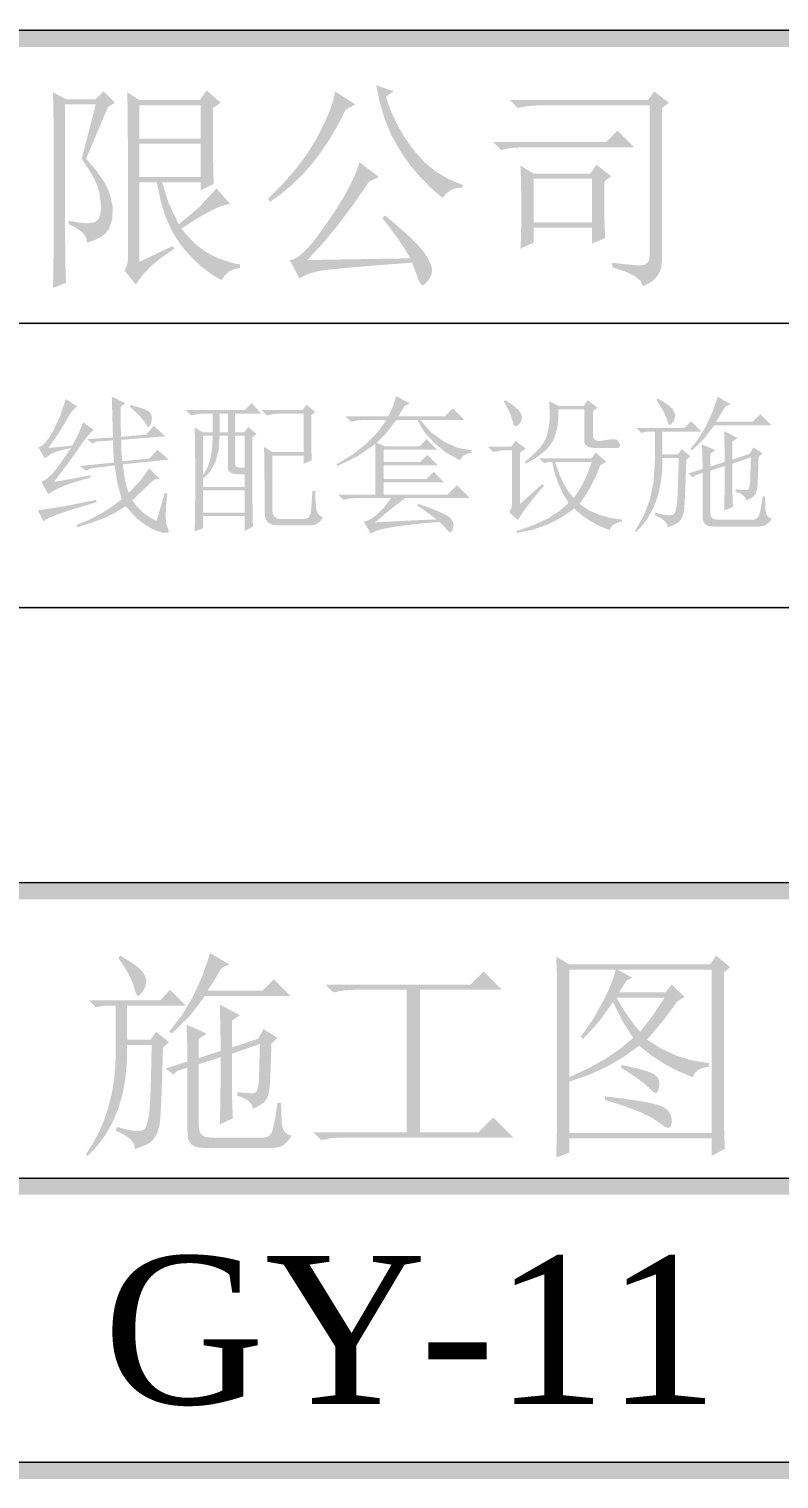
# Model space of a CAD drawing. Header units: millimetres. Extents: x 0 to 169, y 13 to 258.
# Drawn here: x 135.16 to 149.36, y 230.67 to 258.11 of the extents above; entities that cross this region are included whole.
import ezdxf

# ---------------------------------------------------------------- set-up
doc = ezdxf.new("R2010")
doc.units = ezdxf.units.MM

msp = doc.modelspace()

# ---------------------------------------------------------------- hatches: boundary and pattern name
h = msp.add_hatch(color=0)
h.dxf.hatch_style = 2
h.paths.add_polyline_path([(0, 257.767226), (168.994667, 257.767226), (168.994667, 258.105892), (0, 258.105892)])
h = msp.add_hatch(color=0)
h.dxf.hatch_style = 2
h.paths.add_polyline_path([(0.338667, 257.767226), (168.994667, 257.767226), (168.994667, 258.105892), (0.338667, 258.105892)])
h = msp.add_hatch(color=0)
h.paths.add_polyline_path([(140.427825, 253.734314), (142.379127, 253.767387), (142.277841, 253.938953), (142.155885, 254.122921), (142.013258, 254.319291), (141.84996, 254.528064), (141.899569, 254.577674), (142.175608, 254.347197), (142.392218, 254.15186), (142.549917, 253.991663), (142.649222, 253.866606), (142.711148, 253.76532), (142.75602, 253.676437), (142.783323, 253.599956), (142.792538, 253.535877), (142.772557, 253.440103), (142.715368, 253.348464), (142.652667, 253.278873), (142.610637, 253.254757), (142.57343, 253.283696), (142.527955, 253.370512), (142.465943, 253.548279), (142.4122, 253.684705), (142.03677, 253.6568), (141.704233, 253.630961), (141.414586, 253.60719), (141.167831, 253.585486), (140.963968, 253.565849), (140.802996, 253.548279), (140.684915, 253.532776), (140.609726, 253.51934), (140.419556, 253.461463), (140.278997, 253.387049), (140.097095, 253.734314), (140.167375, 253.74775), (140.245924, 253.788058), (140.33274, 253.855237), (140.427825, 253.949288), (140.535398, 254.075379), (140.660024, 254.238676), (140.80222, 254.439181), (140.962503, 254.676892), (141.11848, 254.925973), (141.247068, 255.160584), (141.347751, 255.380725), (141.420012, 255.586398), (141.783814, 255.305278), (141.601913, 255.222595), (141.299089, 254.782312), (141.002467, 254.387504), (140.712045, 254.038172)])
h.paths.add_polyline_path([(140.956991, 256.925851), (141.33733, 256.677804), (141.155429, 256.578585), (141.013835, 256.29824), (140.861907, 256.035983), (140.699643, 255.791811), (140.527043, 255.565727), (140.344109, 255.357729), (140.150839, 255.167818), (139.947234, 254.995994), (139.733293, 254.842257), (139.683684, 254.891866), (139.970058, 255.179273), (140.217674, 255.463063), (140.42705, 255.743752), (140.598701, 256.021858), (140.736075, 256.286355), (140.841925, 256.525531), (140.915736, 256.738868)])
h.paths.add_polyline_path([(142.064934, 256.925851), (141.916106, 256.826632), (142.004042, 256.571436), (142.119367, 256.318825), (142.262596, 256.069314), (142.434248, 255.82342), (142.6326, 255.599058), (142.855239, 255.413454), (143.101649, 255.26609), (143.371314, 255.15645), (143.371314, 255.10684), (143.248324, 255.094438), (143.143938, 255.057231), (143.058155, 254.995219), (142.990976, 254.908403), (142.766786, 255.100639), (142.557583, 255.313546), (142.363882, 255.547123), (142.186201, 255.801372), (142.031086, 256.077324), (141.904393, 256.376013), (141.805604, 256.697441), (141.734205, 257.041606)])
h = msp.add_hatch(color=0)
h.paths.add_polyline_path([(137.252825, 255.933663), (137.252825, 255.305278), (138.410377, 255.305278), (138.410377, 255.933663)])
h.paths.add_polyline_path([(136.971705, 253.535877), (137.021314, 253.643364), (137.037851, 253.767387), (137.037786, 254.120725), (137.037592, 254.453133), (137.037269, 254.764613), (137.036817, 255.055164), (137.036236, 255.324786), (137.035525, 255.573478), (137.034686, 255.801242), (137.033717, 256.008077), (137.032618, 256.193983), (137.031391, 256.35896), (137.030035, 256.503008), (137.028549, 256.626127), (137.026934, 256.728318), (137.02519, 256.809579), (137.023317, 256.869911), (137.021314, 256.909314), (137.252825, 256.760486), (138.39384, 256.760486), (138.526132, 256.942387), (138.790715, 256.710877), (138.641887, 256.611658), (138.642921, 256.137268), (138.646021, 255.73936), (138.651189, 255.417932), (138.658424, 255.172986), (138.410377, 255.057231), (138.410377, 255.206059), (137.682773, 255.206059), (137.802662, 254.817452), (137.996965, 254.412309), (138.389706, 254.738904), (138.708033, 255.090304), (138.972616, 254.792648), (138.907504, 254.785413), (138.827922, 254.763709), (138.733871, 254.727535), (138.625351, 254.676892), (138.502361, 254.61178), (138.364901, 254.532198), (138.212973, 254.438147), (138.046575, 254.329627), (138.196522, 254.154013), (138.349054, 254.007855), (138.504686, 253.891669), (138.663936, 253.805972), (138.815778, 253.743874), (138.948501, 253.697796), (139.061586, 253.667221), (139.154517, 253.651632), (139.154517, 253.585486), (139.045997, 253.564816), (138.951946, 253.51934), (138.872364, 253.44906), (138.807252, 253.353976), (138.610967, 253.468697), (138.419334, 253.614425), (138.232868, 253.791158), (138.052087, 253.998898), (137.889737, 254.241777), (137.757876, 254.52393), (137.655987, 254.845358), (137.583554, 255.206059), (137.252825, 255.206059), (137.252825, 253.701241), (137.88121, 253.998898), (137.914283, 253.949288), (137.67037, 253.78289), (137.467799, 253.614425), (137.306568, 253.443893), (137.186679, 253.271293)])
h.paths.add_polyline_path([(136.161418, 255.652543), (136.426002, 256.677804), (135.847226, 256.677804), (135.847226, 254.098116), (135.85136, 253.676437), (135.863762, 253.304366), (135.615715, 253.205148), (135.619591, 253.325306), (135.62295, 253.479119), (135.625792, 253.66665), (135.628118, 253.887965), (135.629926, 254.143129), (135.631218, 254.432204), (135.631993, 254.755258), (135.632252, 255.112352), (135.631993, 255.467876), (135.631218, 255.786127), (135.629926, 256.067042), (135.628118, 256.310557), (135.625792, 256.516606), (135.62295, 256.685125), (135.619591, 256.816049), (135.615715, 256.909314), (135.863762, 256.777023), (136.426002, 256.777023), (136.57483, 256.925851), (136.789804, 256.710877), (136.657512, 256.628194), (136.244101, 255.652543), (136.447361, 255.413454), (136.596878, 255.195035), (136.696097, 254.979372), (136.745707, 254.743038), (136.740883, 254.512217), (136.674049, 254.318602), (136.611003, 254.237901), (136.521086, 254.169085), (136.404298, 254.111638), (136.260637, 254.065043), (136.245134, 254.161162), (136.182089, 254.251079), (136.071501, 254.334794), (135.913372, 254.412309), (135.913372, 254.478455), (136.124211, 254.441248), (136.260637, 254.428845), (136.397063, 254.446071), (136.475611, 254.500503), (136.512818, 254.590765), (136.52522, 254.709965), (136.516952, 254.846391), (136.492148, 255.024158), (136.459075, 255.137846), (136.392929, 255.280473), (136.29371, 255.452039)])
h.paths.add_polyline_path([(137.252825, 256.661267), (137.252825, 256.032882), (138.410377, 256.032882), (138.410377, 256.661267)])
h = msp.add_hatch(color=0)
h.paths.add_polyline_path([(144.264283, 256.760486), (146.877043, 256.760486), (146.992799, 256.925851), (147.273918, 256.710877), (147.141627, 256.611658), (147.141627, 253.750851), (147.12509, 253.576184), (147.058944, 253.432524), (146.943189, 253.319869), (146.777825, 253.23822), (146.741651, 253.335372), (146.633131, 253.42839), (146.452263, 253.517273), (146.199049, 253.602023), (146.199049, 253.684705), (146.382069, 253.663001), (146.534601, 253.647498), (146.65716, 253.638196), (146.750264, 253.635095), (146.819424, 253.647498), (146.869464, 253.684705), (146.899867, 253.746717), (146.910116, 253.833533), (146.910116, 256.661267), (144.809986, 256.661267), (144.60328, 256.648865), (144.413111, 256.611658)])
h.paths.add_polyline_path([(143.95009, 255.966736), (146.083293, 255.966736), (146.298267, 256.18171), (146.61246, 255.867517), (144.479257, 255.867517), (144.268417, 255.855115), (144.098918, 255.817908)])
h.paths.add_polyline_path([(144.710767, 255.272205), (144.710767, 254.445382), (145.81871, 254.445382), (145.81871, 255.272205)])
h.paths.add_polyline_path([(146.05022, 254.528064), (146.066757, 254.147726), (145.81871, 254.048507), (145.81871, 254.346163), (144.710767, 254.346163), (144.710767, 254.065043), (144.46272, 253.949288), (144.469955, 254.076412), (144.475123, 254.24281), (144.478223, 254.448483), (144.479257, 254.693429), (144.478223, 254.943543), (144.475123, 255.164718), (144.469955, 255.356954), (144.46272, 255.520252), (144.710767, 255.371424), (145.785637, 255.371424), (145.901392, 255.536788), (146.182512, 255.321814), (146.05022, 255.222595)])
h = msp.add_hatch(color=0)
h.dxf.hatch_style = 2
h.paths.add_polyline_path([(82.736972, 252.517892), (168.656, 252.517892), (168.656, 252.560226), (82.736972, 252.560226)])
h = msp.add_hatch(color=0)
h.paths.add_polyline_path([(136.906522, 250.334198), (136.911345, 250.152986), (136.928571, 249.926299), (137.446713, 249.98142), (137.590029, 250.146785), (137.810515, 249.959372), (136.939595, 249.871177), (136.958371, 249.707707), (136.982314, 249.563875), (137.012459, 249.438645), (137.049838, 249.330986), (137.265501, 249.554228), (137.435689, 249.794007), (137.634126, 249.595569), (137.534908, 249.584545), (137.115984, 249.18767), (137.219337, 249.058393), (137.330958, 248.951337), (137.450847, 248.865984), (137.579005, 248.801819), (137.733345, 249.330986), (137.777442, 249.319962), (137.757461, 249.087762), (137.749881, 248.901038), (137.75815, 248.75221), (137.799491, 248.636455), (137.810515, 248.603382), (137.781576, 248.575132), (137.69476, 248.575821), (137.559023, 248.617162), (137.386079, 248.708113), (137.190398, 248.85763), (136.994717, 249.077427), (136.793523, 248.954782), (136.592329, 248.856941), (136.360819, 248.770814), (136.079699, 248.680552), (136.068675, 248.724649), (136.298204, 248.81982), (136.515848, 248.932044), (136.722123, 249.061838), (136.917546, 249.209719), (136.834864, 249.517021), (136.785255, 249.849128), (136.333258, 249.794007), (136.245064, 249.74991), (136.123796, 249.838104), (136.77423, 249.90425), (136.761139, 250.084773), (136.752182, 250.323174), (136.432477, 250.301125), (136.366331, 250.257028), (136.267112, 250.345222), (136.752182, 250.378295), (136.730133, 251.149997), (136.983692, 251.028729), (136.895498, 250.951559), (136.896876, 250.695244), (136.906522, 250.389319), (137.380567, 250.433417), (137.523883, 250.598781), (137.744369, 250.400344)])
h.paths.add_polyline_path([(137.071887, 250.962583), (137.082911, 250.995656), (137.23372, 250.952248), (137.346805, 250.912974), (137.42165, 250.877834), (137.457737, 250.846828), (137.482542, 250.788262), (137.49081, 250.742097), (137.468762, 250.631854), (137.444646, 250.589824), (137.424664, 250.576733), (137.395726, 250.598092), (137.358519, 250.664927), (137.246209, 250.797219)])
h.paths.add_polyline_path([(135.859213, 251.105899), (136.079699, 250.962583), (136.034138, 250.935884), (135.98806, 250.889547), (135.940948, 250.824607), (135.892286, 250.742097), (135.832341, 250.632543), (135.751726, 250.502319), (135.65044, 250.351423), (135.528484, 250.179858), (135.98048, 250.223955), (136.097614, 250.442374), (136.189942, 250.664927), (136.38838, 250.521611), (136.340837, 250.483284), (136.280893, 250.417569), (136.208546, 250.323949), (136.123796, 250.201906), (135.908133, 249.895982), (135.638727, 249.540448), (135.737773, 249.554745), (135.885396, 249.580411), (136.08056, 249.616412), (136.322234, 249.661715), (136.322234, 249.617618), (136.057651, 249.542515), (135.859213, 249.479814), (135.693849, 249.404711), (135.528484, 249.308938), (135.396192, 249.540448), (135.45717, 249.567406), (135.52435, 249.615551), (135.59773, 249.6854), (135.677312, 249.77747), (135.958432, 250.179858), (135.704873, 250.119224), (135.577404, 250.064791), (135.462338, 249.98142), (135.341071, 250.190882), (135.402049, 250.21672), (135.469228, 250.277698), (135.542609, 250.373817), (135.622191, 250.505075), (135.759305, 250.799286)])
h.paths.add_polyline_path([(135.330046, 249.000257), (135.607032, 249.040909), (135.82614, 249.077427), (135.932507, 249.09715), (136.069364, 249.123591), (136.236193, 249.157267), (136.432477, 249.198694), (136.443501, 249.154597), (136.212077, 249.085179), (136.014242, 249.025062), (135.850514, 248.973213), (135.721409, 248.928599), (135.617023, 248.889239), (135.535374, 248.853496), (135.476463, 248.820854), (135.440289, 248.790795)])
h = msp.add_hatch(color=0)
h.paths.add_polyline_path([(140.503533, 250.797219), (140.503705, 250.527382), (140.504911, 250.296302), (140.508183, 250.103463), (140.514557, 249.948347), (140.360217, 249.882201), (140.360217, 250.036542), (139.764904, 250.036542), (139.764904, 249.022306), (139.775412, 248.936437), (139.807623, 248.876923), (139.862573, 248.843247), (139.941293, 248.834892), (140.382265, 248.834892), (140.451856, 248.861075), (140.492508, 248.945135), (140.500776, 249.011367), (140.509045, 249.102921), (140.517313, 249.220312), (140.525581, 249.364059), (140.580703, 249.364059), (140.585526, 249.158731), (140.602751, 249.011281), (140.642714, 248.912752), (140.724019, 248.867965), (140.677424, 248.796566), (140.619977, 248.747387), (140.551161, 248.719912), (140.47046, 248.713625), (139.897196, 248.713625), (139.771191, 248.72396), (139.682911, 248.771503), (139.632871, 248.856252), (139.621588, 248.978208), (139.62134, 249.208944), (139.620641, 249.417458), (139.619553, 249.603752), (139.618143, 249.767824), (139.616474, 249.909676), (139.614612, 250.029307), (139.61262, 250.126717), (139.610564, 250.201906), (139.764904, 250.102688), (140.360217, 250.102688), (140.360217, 250.830292), (139.930269, 250.830292), (139.789709, 250.822023), (139.665685, 250.797219), (139.566467, 250.896437), (140.338168, 250.896437), (140.415338, 250.995656), (140.580703, 250.863365)])
h.paths.add_polyline_path([(139.390078, 250.378295), (139.390099, 250.057126), (139.39025, 249.76748), (139.390659, 249.509356), (139.391456, 249.282755), (139.392769, 249.087676), (139.394729, 248.92412), (139.397463, 248.792087), (139.401102, 248.691576), (139.246762, 248.614406), (139.246762, 248.890014), (138.453012, 248.890014), (138.453012, 248.658503), (138.298671, 248.603382), (138.302719, 248.793723), (138.306251, 249.018171), (138.308748, 249.277759), (138.309696, 249.573521), (138.308748, 249.871177), (138.306251, 250.13576), (138.302719, 250.367271), (138.298671, 250.565708), (138.453012, 250.477514), (138.640425, 250.477514), (138.640425, 250.830292), (138.497109, 250.830292), (138.356549, 250.822023), (138.232526, 250.797219), (138.133307, 250.896437), (139.246762, 250.896437), (139.379053, 251.028729), (139.555442, 250.830292), (139.059349, 250.830292), (139.059349, 250.477514), (139.235737, 250.477514), (139.312908, 250.576733), (139.467248, 250.444441)])
h.paths.add_polyline_path([(138.772717, 250.830292), (138.772717, 250.477514), (138.927057, 250.477514), (138.927057, 250.830292)])
h.paths.add_polyline_path([(139.059349, 250.411368), (139.059349, 249.90425), (139.077263, 249.829836), (139.136519, 249.805031), (139.246762, 249.805031), (139.246762, 250.411368)])
h.paths.add_polyline_path([(138.772717, 250.411368), (138.752218, 250.140497), (138.691412, 249.914585), (138.591332, 249.733115), (138.453012, 249.595569), (138.453012, 249.441229), (139.246762, 249.441229), (139.246762, 249.683764), (139.092421, 249.683764), (139.013873, 249.694099), (138.96013, 249.725105), (138.931191, 249.776781), (138.927057, 249.849128), (138.927057, 250.411368)])
h.paths.add_polyline_path([(138.453012, 250.411368), (138.453012, 249.661715), (138.533455, 249.789701), (138.592194, 249.957993), (138.628195, 250.16556), (138.640425, 250.411368)])
h.paths.add_polyline_path([(138.453012, 249.375083), (138.453012, 248.95616), (139.246762, 248.95616), (139.246762, 249.375083)])
h = msp.add_hatch(color=0)
h.dxf.hatch_style = 2
h.paths.add_polyline_path([(141.157053, 250.77517), (141.961828, 250.77517), (142.043132, 250.947425), (142.116168, 251.161021), (142.369727, 251.017705), (142.270508, 250.973608), (142.149241, 250.77517), (143.031185, 250.77517), (143.185526, 250.92951), (143.406012, 250.709024), (142.568164, 250.709024), (142.766602, 250.478203), (143.014649, 250.301125), (143.278543, 250.181236), (143.538303, 250.13576), (143.538303, 250.091663), (143.456568, 250.070045), (143.39292, 250.038609), (143.346842, 249.99787), (143.317817, 249.948347), (143.053234, 250.091663), (142.821724, 250.284589), (142.632243, 250.496806), (142.513043, 250.709024), (142.116168, 250.709024), (141.922554, 250.456843), (141.741342, 250.279076), (141.895682, 250.212931), (142.55714, 250.212931), (142.689432, 250.345222), (142.887869, 250.146785), (141.873633, 250.146785), (141.873633, 249.915274), (142.568164, 249.915274), (142.700456, 250.047566), (142.898894, 249.849128), (141.873633, 249.849128), (141.873633, 249.595569), (142.689432, 249.595569), (142.821724, 249.727861), (143.020161, 249.529424), (141.873633, 249.529424), (141.873633, 249.297913), (143.086307, 249.297913), (143.262696, 249.474302), (143.50523, 249.231767), (142.281533, 249.231767), (141.994901, 249.011281), (141.708269, 248.768747), (141.930983, 248.782193), (142.131929, 248.793637), (142.311042, 248.803144), (142.468257, 248.810777), (142.603509, 248.816601), (142.716734, 248.820681), (142.807868, 248.823082), (142.876845, 248.823868), (142.823102, 248.86831), (142.744553, 248.927221), (142.6412, 249.000601), (142.513043, 249.088451), (142.535092, 249.121524), (142.717165, 249.057618), (142.867199, 248.998879), (142.986227, 248.946341), (143.075283, 248.901038), (143.135313, 248.854443), (143.17519, 248.805265), (143.19543, 248.752985), (143.19655, 248.697089), (143.171056, 248.610272), (143.141428, 248.581333), (143.097331, 248.603382), (143.022917, 248.687442), (142.931967, 248.779771), (142.669536, 248.758153), (142.436562, 248.734985), (142.23356, 248.710783), (142.061046, 248.686064), (141.913252, 248.660054), (141.792329, 248.630943), (141.698278, 248.597698), (141.631099, 248.559285), (141.498807, 248.779771), (141.613873, 248.823179), (141.741342, 248.912062), (141.875011, 249.045043), (142.016949, 249.231767), (141.377539, 249.231767), (141.23698, 249.223499), (141.112956, 249.198694), (141.013737, 249.297913), (141.719293, 249.297913), (141.719293, 250.257028), (141.383741, 250.024828), (141.002713, 249.838104), (140.980664, 249.871177), (141.286589, 250.053767), (141.542904, 250.257028), (141.754433, 250.472691), (141.928755, 250.709024), (141.520855, 250.709024), (141.380296, 250.700756), (141.256272, 250.675951)])
h = msp.add_hatch(color=0)
h.paths.add_polyline_path([(144.147727, 251.061802), (144.1808, 251.083851), (144.329628, 250.979809), (144.428847, 250.896437), (144.478456, 250.817889), (144.494993, 250.747609), (144.477767, 250.681464), (144.439871, 250.631854), (144.399219, 250.597403), (144.379237, 250.587757), (144.337896, 250.61394), (144.313092, 250.698), (144.255214, 250.863365)])
h.paths.add_polyline_path([(144.456408, 249.121524), (144.875331, 249.496351), (144.908404, 249.463278), (144.745796, 249.274487), (144.61626, 249.1105), (144.506017, 248.957538), (144.41231, 248.812844), (144.246946, 248.967184), (144.29311, 249.038153), (144.302067, 249.121524), (144.302067, 250.13576), (144.158751, 250.13576), (144.060222, 250.127492), (143.949289, 250.102688), (143.850071, 250.201906), (144.291043, 250.201906), (144.368213, 250.312149), (144.566651, 250.168833), (144.456408, 250.091663)])
h.paths.add_polyline_path([(145.117866, 249.915274), (145.196242, 249.689879), (145.281852, 249.501174), (145.373664, 249.348642), (145.470644, 249.231767), (145.569776, 249.373447), (145.660124, 249.534247), (145.74117, 249.714684), (145.812397, 249.915274)])
h.paths.add_polyline_path([(144.82021, 249.98142), (145.801373, 249.98142), (145.889567, 250.091663), (146.088005, 249.915274), (145.977762, 249.860153), (145.890945, 249.647074), (145.795861, 249.453632), (145.692508, 249.278793), (145.580887, 249.121524), (145.749266, 249.006803), (145.939866, 248.918953), (146.15217, 248.857975), (146.385661, 248.823868), (146.385661, 248.790795), (146.287476, 248.761856), (146.216162, 248.724649), (146.171721, 248.679174), (146.154151, 248.625431), (145.966134, 248.700017), (145.791038, 248.792173), (145.629376, 248.902933), (145.481668, 249.03333), (145.239822, 248.864865), (144.977306, 248.731539), (144.694119, 248.633354), (144.390262, 248.570309), (144.379237, 248.603382), (144.704799, 248.717242), (144.978684, 248.844539), (145.200893, 248.986304), (145.371425, 249.143573), (145.265058, 249.319187), (145.177811, 249.506686), (145.110201, 249.705554), (145.062744, 249.915274), (145.007623, 249.915274), (144.908404, 249.893226)])
h.paths.add_polyline_path([(145.834446, 250.422392), (145.841767, 250.372611), (145.864074, 250.338332), (145.901883, 250.318523), (145.955713, 250.312149), (146.187224, 250.345222), (146.269906, 250.344533), (146.319515, 250.306637), (146.34432, 250.251516), (146.352588, 250.212931), (146.325027, 250.18537), (146.294883, 250.182183), (146.236833, 250.180547), (146.149844, 250.179944), (146.032883, 250.179858), (145.856494, 250.179858), (145.76985, 250.190365), (145.709044, 250.222577), (145.67511, 250.277526), (145.669081, 250.356247), (145.669081, 250.907462), (145.184012, 250.907462), (145.179964, 250.727542), (145.159896, 250.567775), (145.124325, 250.427646), (145.073769, 250.306637), (144.995307, 250.19381), (144.884288, 250.086151), (144.741231, 249.982626), (144.566651, 249.882201), (144.544602, 249.915274), (144.700665, 250.047566), (144.821588, 250.171589), (144.907371, 250.287345), (144.958013, 250.394832), (145.0028, 250.584312), (145.018647, 250.753122), (145.007623, 251.061802), (145.184012, 250.973608), (145.658057, 250.973608), (145.735227, 251.083851), (145.92264, 250.940535), (145.834446, 250.874389)])
h = msp.add_hatch(color=0)
h.paths.add_polyline_path([(148.196734, 251.149997), (148.439269, 251.006681), (148.34005, 250.962583), (148.282258, 250.864312), (148.233252, 250.784127), (148.193547, 250.721513), (148.163661, 250.675951), (148.858192, 250.675951), (149.001508, 250.819267), (149.21097, 250.609806), (148.130588, 250.609806), (147.935596, 250.352112), (147.711664, 250.13576), (147.678592, 250.157809), (147.837841, 250.362448), (147.976937, 250.596025), (148.096396, 250.858541)])
h.paths.add_polyline_path([(148.053418, 249.82708), (148.329026, 249.915274), (148.32558, 250.180547), (148.318001, 250.499563), (148.57156, 250.367271), (148.472342, 250.301125), (148.472342, 249.959372), (148.803071, 250.069615), (148.869217, 250.190882), (149.045605, 250.080639), (148.968435, 250.003469), (148.961028, 249.766791), (148.954655, 249.585923), (148.948281, 249.460866), (148.940875, 249.39162), (148.91607, 249.317895), (148.874729, 249.26484), (148.814095, 249.222121), (148.736925, 249.18767), (148.718321, 249.238313), (148.679047, 249.282755), (148.619103, 249.320995), (148.538487, 249.353035), (148.538487, 249.397132), (148.679736, 249.381285), (148.758974, 249.386108), (148.777663, 249.400491), (148.792735, 249.435028), (148.804707, 249.489202), (148.814095, 249.562497), (148.815473, 249.754044), (148.825119, 250.003469), (148.472342, 249.882201), (148.472342, 249.408156), (148.483366, 249.066403), (148.318001, 248.989233), (148.322049, 249.160626), (148.32558, 249.359925), (148.328078, 249.586095), (148.329026, 249.838104), (148.053418, 249.74991), (148.053418, 248.967184), (148.061686, 248.902933), (148.086491, 248.858319), (148.127832, 248.832309), (148.18571, 248.823868), (148.880241, 248.823868), (148.950521, 248.854185), (148.995996, 248.950648), (149.020801, 249.091207), (149.045605, 249.26484), (149.089703, 249.26484), (149.100727, 249.000257), (149.111148, 248.940485), (149.134489, 248.894148), (149.171265, 248.862281), (149.221994, 248.845917), (149.176347, 248.779943), (149.121398, 248.731539), (149.056113, 248.701739), (148.97946, 248.691576), (148.119564, 248.691576), (148.022498, 248.701826), (147.954888, 248.740497), (147.917251, 248.807073), (147.910102, 248.901038), (147.910102, 249.705813), (147.77781, 249.661715), (147.733713, 249.617618), (147.634494, 249.694788), (147.910102, 249.782983), (147.906657, 250.002091), (147.899078, 250.246003), (148.152637, 250.13576), (148.053418, 250.069615)])
h.paths.add_polyline_path([(146.653331, 248.592358), (146.631283, 248.614406), (146.794494, 248.893631), (146.911713, 249.202829), (146.982424, 249.543032), (147.006109, 249.915274), (147.006109, 250.488538), (146.873817, 250.488538), (146.75255, 250.46649), (146.664355, 250.554684), (147.568349, 250.554684), (147.689616, 250.686976), (147.888053, 250.488538), (147.149425, 250.488538), (147.149425, 250.05859), (147.447081, 250.05859), (147.513227, 250.157809), (147.678592, 250.025517), (147.601421, 249.959372), (147.595231, 249.755788), (147.589105, 249.575071), (147.583109, 249.41735), (147.577306, 249.282755), (147.571761, 249.171414), (147.56654, 249.083456), (147.561706, 249.019011), (147.557324, 248.978208), (147.524251, 248.870032), (147.474642, 248.790795), (147.386447, 248.731539), (147.248644, 248.680552), (147.236327, 248.740755), (147.191455, 248.798374), (147.114543, 248.85496), (147.006109, 248.912062), (147.017133, 248.95616), (147.161827, 248.918953), (147.26518, 248.90655), (147.332704, 248.909995), (147.375423, 248.934111), (147.400228, 248.996123), (147.425033, 249.116012), (147.433301, 249.2266), (147.441569, 249.409534), (147.449837, 249.664816), (147.458105, 249.992444), (147.149425, 249.992444), (147.145291, 249.76973), (147.12462, 249.560516), (147.087413, 249.364866), (147.03367, 249.182847), (146.96339, 249.014522), (146.876573, 248.859955), (146.77322, 248.719213)])
h.paths.add_polyline_path([(147.06123, 251.116924), (147.15933, 251.058099), (147.238308, 251.005992), (147.29765, 250.961119), (147.336838, 250.923998), (147.376801, 250.854407), (147.39196, 250.797219), (147.380246, 250.731762), (147.347862, 250.670439), (147.309966, 250.623586), (147.292741, 250.609806), (147.261046, 250.635988), (147.237619, 250.720049), (147.163205, 250.885413), (147.039182, 251.083851)])
h = msp.add_hatch(color=0)
h.dxf.hatch_style = 2
h.paths.add_polyline_path([(82.736972, 247.141559), (168.656, 247.141559), (168.656, 247.183892), (82.736972, 247.183892)])
h = msp.add_hatch(color=0)
h.dxf.hatch_style = 2
h.paths.add_polyline_path([(0.338667, 241.638226), (168.994667, 241.638226), (168.994667, 241.976892), (0.338667, 241.976892)])
h = msp.add_hatch(color=0)
h.paths.add_polyline_path([(138.591616, 240.623549), (138.955418, 240.408575), (138.80659, 240.342429), (138.721841, 240.197735), (138.649494, 240.077845), (138.589549, 239.982761), (138.542007, 239.912481), (139.583804, 239.912481), (139.798778, 240.127455), (140.11297, 239.813262), (138.492398, 239.813262), (138.20301, 239.428789), (137.864012, 239.102194), (137.814403, 239.135267), (138.055215, 239.445326), (138.265021, 239.796726), (138.443822, 240.189467)])
h.paths.add_polyline_path([(138.376642, 238.639174), (138.790054, 238.771465), (138.78592, 239.172474), (138.773517, 239.647898), (139.153856, 239.44946), (139.005028, 239.350241), (139.005028, 238.837611), (139.501122, 239.002976), (139.60034, 239.184877), (139.864924, 239.019512), (139.749168, 238.903757), (139.744787, 238.715665), (139.739953, 238.548309), (139.734731, 238.401753), (139.729187, 238.276061), (139.723384, 238.171297), (139.717387, 238.087528), (139.711262, 238.024816), (139.705071, 237.983227), (139.667864, 237.875051), (139.605852, 237.795814), (139.518347, 237.733803), (139.401903, 237.680059), (139.377098, 237.757574), (139.31922, 237.824753), (139.22827, 237.881597), (139.104247, 237.928106), (139.104247, 237.994252), (139.224136, 237.980816), (139.31922, 237.973581), (139.3895, 237.972548), (139.434976, 237.977715), (139.464948, 238.000453), (139.488719, 238.052129), (139.506289, 238.132745), (139.517658, 238.242299), (139.518692, 238.376657), (139.521792, 238.531687), (139.52696, 238.707387), (139.534194, 238.903757), (139.005028, 238.721856), (139.005028, 238.010788), (139.009162, 237.766875), (139.021564, 237.498158), (138.773517, 237.382403), (138.780752, 237.641818), (138.78592, 237.940508), (138.78902, 238.278472), (138.790054, 238.65571), (138.376642, 238.523418), (138.376642, 237.34933), (138.389045, 237.255279), (138.426252, 237.188099), (138.488263, 237.147792), (138.57508, 237.134356), (139.616877, 237.134356), (139.676908, 237.145811), (139.725053, 237.18052), (139.761829, 237.239001), (139.787753, 237.321769), (139.828406, 237.536054), (139.864924, 237.795814), (139.931069, 237.795814), (139.947606, 237.398939), (139.965176, 237.310056), (140.001349, 237.241843), (140.056126, 237.194301), (140.129507, 237.167429), (140.063361, 237.066143), (139.980679, 236.993796), (139.88146, 236.950388), (139.765705, 236.935918), (138.475861, 236.935918), (138.332201, 236.949354), (138.231948, 237.006198), (138.175104, 237.106451), (138.161668, 237.250111), (138.161668, 238.457273), (137.963231, 238.391127), (137.897085, 238.324981), (137.748257, 238.440736), (138.161668, 238.573028), (138.157534, 238.903757), (138.145132, 239.267559), (138.52547, 239.102194), (138.376642, 239.002976)])
h.paths.add_polyline_path([(136.276512, 236.78709), (136.243439, 236.820163), (136.375214, 237.024285), (136.489419, 237.239776), (136.586054, 237.466635), (136.665119, 237.704864), (136.726614, 237.954461), (136.770539, 238.215427), (136.796894, 238.487762), (136.805679, 238.771465), (136.805679, 239.631361), (136.607241, 239.631361), (136.42534, 239.598288), (136.293049, 239.73058), (137.649038, 239.73058), (137.830939, 239.929017), (138.128595, 239.631361), (137.020653, 239.631361), (137.020653, 238.986439), (137.467137, 238.986439), (137.566356, 239.135267), (137.814403, 238.93683), (137.698648, 238.837611), (137.690379, 238.532462), (137.682111, 238.261936), (137.673843, 238.026033), (137.665575, 237.824753), (137.657306, 237.658097), (137.649038, 237.526063), (137.64077, 237.428653), (137.632502, 237.365866), (137.583581, 237.204636), (137.505722, 237.084747), (137.450859, 237.037204), (137.376876, 236.993796), (137.283255, 236.954522), (137.169481, 236.919382), (137.152944, 237.009299), (137.086799, 237.097149), (136.971043, 237.182932), (136.805679, 237.266648), (136.822215, 237.332793), (137.037878, 237.279739), (137.19153, 237.255623), (137.294882, 237.263202), (137.356894, 237.29972), (137.377479, 237.334947), (137.397546, 237.39136), (137.41658, 237.469478), (137.434064, 237.569816), (137.442074, 237.63931), (137.449567, 237.736128), (137.456543, 237.860205), (137.463003, 238.011477), (137.468946, 238.189879), (137.474372, 238.395347), (137.479281, 238.627816), (137.483674, 238.88722), (137.020653, 238.88722), (137.01626, 238.554166), (136.986546, 238.241265), (136.931511, 237.948518), (136.851154, 237.675925), (136.745476, 237.423486), (136.614476, 237.1912), (136.458155, 236.979068)])
h.paths.add_polyline_path([(136.888361, 240.573939), (137.038223, 240.487209), (137.157079, 240.409264), (137.244928, 240.34062), (137.301773, 240.281795), (137.363784, 240.181887), (137.384455, 240.094382), (137.367918, 239.995852), (137.318309, 239.901457), (137.264566, 239.834622), (137.235627, 239.813262), (137.211856, 239.823597), (137.190151, 239.854603), (137.170514, 239.90628), (137.152944, 239.978627), (137.109536, 240.09955), (137.045457, 240.230808), (136.960708, 240.372401), (136.855288, 240.52433)])
h = msp.add_hatch(color=0)
h.paths.add_polyline_path([(148.315054, 240.259747), (148.315054, 237.514694), (148.319188, 237.200502), (148.33159, 236.919382), (148.083543, 236.78709), (148.083543, 237.117819), (145.388101, 237.117819), (145.388101, 236.853236), (145.140054, 236.754017), (145.15659, 237.432012), (145.15659, 239.929017), (145.152456, 240.226674), (145.140054, 240.557403), (145.388101, 240.408575), (148.05047, 240.408575), (148.166226, 240.573939), (148.430809, 240.358965)])
h.paths.add_polyline_path([(145.388101, 240.309356), (145.388101, 238.275372), (145.755003, 238.445904), (146.078498, 238.626771), (146.358584, 238.817974), (146.595262, 239.019512), (146.392691, 239.337839), (146.214924, 239.697507), (145.942072, 239.317168), (145.652684, 239.002976), (145.603075, 239.036049), (145.846987, 239.388137), (146.049559, 239.752628), (146.131208, 239.927209), (146.194253, 240.078535), (146.238695, 240.206089), (146.264533, 240.309356)])
h.paths.add_polyline_path([(145.388101, 237.217038), (148.083543, 237.217038), (148.083543, 240.309356), (146.297606, 240.309356), (146.578726, 240.160528), (146.479507, 240.110918), (146.392691, 239.978627), (146.330679, 239.879408), (147.207111, 239.879408), (147.322866, 240.028236), (147.570913, 239.796726), (147.438622, 239.714043), (147.153368, 239.333705), (146.859845, 238.986439), (147.125462, 238.815907), (147.409683, 238.684649), (147.712507, 238.592665), (148.033934, 238.539955), (148.033934, 238.473809), (147.921279, 238.455206), (147.831362, 238.415931), (147.764183, 238.355987), (147.719741, 238.275372), (147.439655, 238.393194), (147.178172, 238.531687), (146.935293, 238.69085), (146.711017, 238.870684), (146.411294, 238.654677), (146.0909, 238.469675), (145.749836, 238.315679), (145.388101, 238.192689)])
h.paths.add_polyline_path([(146.281069, 239.780189), (146.395791, 239.584852), (146.508446, 239.412253), (146.619033, 239.262391), (146.727554, 239.135267), (146.959064, 239.428789), (147.190575, 239.780189)])
h.paths.add_polyline_path([(146.380288, 238.506882), (146.564256, 238.466574), (146.719286, 238.428334), (146.845376, 238.39216), (146.942528, 238.358054), (147.013841, 238.318866), (147.062417, 238.267792), (147.088255, 238.20535), (147.091356, 238.132056), (147.081021, 238.063757), (147.066551, 238.015611), (147.047948, 237.987103), (147.02521, 237.977715), (146.971467, 237.998386), (146.909455, 238.060398), (146.813337, 238.147214), (146.690347, 238.242299), (146.540485, 238.345651), (146.363752, 238.457273)])
h.paths.add_polyline_path([(146.066095, 237.911569), (146.413447, 237.870314), (146.69517, 237.829576), (146.91178, 237.789871), (147.063795, 237.751717), (147.170162, 237.708223), (147.249141, 237.651809), (147.300215, 237.58196), (147.322866, 237.498158), (147.324933, 237.418576), (147.314598, 237.361732), (147.29186, 237.327626), (147.25672, 237.316257), (147.190575, 237.341062), (147.091356, 237.415476), (146.93426, 237.516762), (146.711017, 237.622181), (146.421629, 237.731735), (146.066095, 237.845424)])
h = msp.add_hatch(color=0)
h.dxf.hatch_style = 2
h.paths.add_polyline_path([(140.774429, 240.028236), (143.519481, 240.028236), (143.767528, 240.276283), (144.114793, 239.929017), (142.560366, 239.929017), (142.560366, 237.233575), (143.668309, 237.233575), (143.949429, 237.514694), (144.329767, 237.134356), (141.088622, 237.134356), (140.881916, 237.121954), (140.691747, 237.084747), (140.542918, 237.233575), (142.312319, 237.233575), (142.312319, 239.929017), (141.320132, 239.929017), (141.113426, 239.916615), (140.923257, 239.879408)])
h = msp.add_hatch(color=0)
h.dxf.hatch_style = 2
h.paths.add_polyline_path([(100.735694, 236.050226), (168.994667, 236.050226), (168.994667, 236.388896), (100.735694, 236.388896)])
h = msp.add_hatch(color=0)
h.dxf.hatch_style = 2
h.paths.add_polyline_path([(100.735694, 230.673892), (168.994667, 230.673892), (168.994667, 231.012555), (100.735694, 231.012555)])

# ---------------------------------------------------------------- linework, layer by layer
at = {"color": 0, "lineweight": 0}
for points in [[(0.021167, 258.084726), (168.9735, 258.084726)], [(82.758139, 252.539059), (168.634833, 252.539059)], [(82.758139, 247.162726), (168.634833, 247.162726)], [(0.359833, 241.955726), (168.9735, 241.955726)], [(100.756861, 236.367726), (168.9735, 236.367726)], [(100.756861, 230.991392), (168.9735, 230.991392)]]:
    msp.add_lwpolyline(points, dxfattribs=at)

# ---------------------------------------------------------------- texts
at = {"color": 0, "char_height": 2.802467, "attachment_point": 1}
for s, insert in [('{\\fTimes New Roman|b0|i0|c0;GY}', (136.567333, 234.894526)), ('{\\fTimes New Roman|b0|i0|c0;-11}', (142.564556, 234.894526))]:
    msp.add_mtext(s, dxfattribs=dict(at, insert=insert))

doc.saveas('drawing.dxf')
